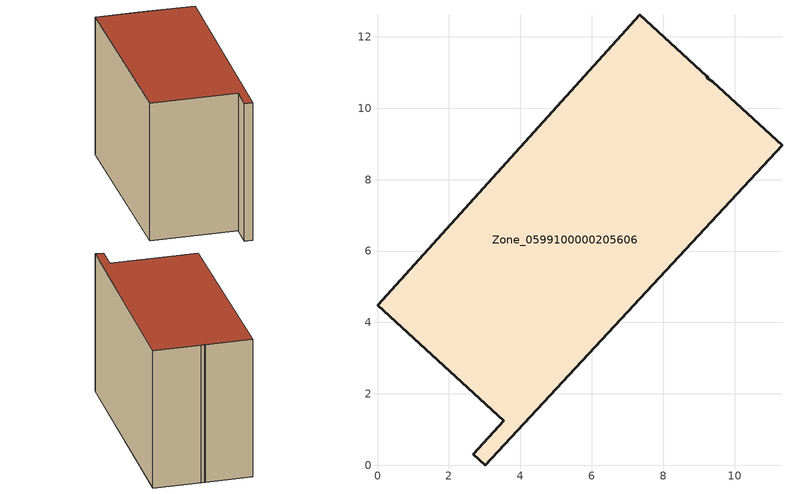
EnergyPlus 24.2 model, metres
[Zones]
Zone_0599100000205606
 floor ground (C_G): 2.68,0.31 3.54,1.25 0,4.49 7.35,12.62 9.23,10.89 9.26,10.83 9.4,10.74 11.33,8.96 3.02,0 z0
 wall outside (C_F): 3.54,1.25 2.68,0.31 3.02,0 11.33,8.96 9.4,10.74 9.26,10.83 9.23,10.89 7.35,12.62 0,4.49 3.54,1.25 z0:7.97
 roof outside (C_R): 9.26,10.83 9.23,10.89 7.35,12.62 0,4.49 3.54,1.25 2.68,0.31 3.02,0 11.33,8.96 9.4,10.74 z7.97
[BUILDING]
Pand.0599100000205606: North Axis=0; Terrain=City; Loads Convergence Tolerance Value=0.04; Temperature Convergence Tolerance Value=0.4; Solar Distribution=FullExterior; Maximum Number of Warmup Days=25; Minimum Number of Warmup Days=1
[Site:Location]
Rotterdam.The.Hague.AP_ZH_NLD Design_Conditions: Latitude=51.96; Longitude=4.45; Time Zone=1; Elevation=-4.5
[SITE:GROUNDTEMPERATURE:BUILDINGSURFACE]
18, 18, 18, 18, 18, 18, 18, 18, 18, 18, 18, 18
[MATERIAL] Thermal Absorptance=0.9; Solar Absorptance=0.7; Visible Absorptance=0.7
Name | Roughness | Thickness | Conductivity | Density | Specific Heat
G.TI.1975-1991 | MediumSmooth | 0.15 | 0.288461 | 540 | 1210
F.TI.1975-1991 | Rough | 0.3 | 0.230769 | 1920 | 840
R.TI.1975-1991 | MediumRough | 0.2 | 0.153846 | 1500 | 1000
[CONSTRUCTION]
C_G: G.TI.1975-1991
C_F: F.TI.1975-1991
C_R: R.TI.1975-1991
[ZONE]
Zone_0599100000205606: Type=1; Multiplier=1; Ceiling Height=Autocalculate; Volume=Autocalculate; Floor Area=autocalculate; Part of Total Floor Area=Yes
[ZONEINFILTRATION:DESIGNFLOWRATE]
Infil_Zone_0599100000205606: Zone or ZoneList or Space or SpaceList=Zone_0599100000205606; Schedule=AlwaysOn; Design Flow Rate Calculation Method=Flow/Area; Flow Rate per Floor Area=0.003; Constant Term Coefficient=1; Temperature Term Coefficient=0; Velocity Term Coefficient=0; Velocity Squared Term Coefficient=0
[HVACTEMPLATE:ZONE:IDEALLOADSAIRSYSTEM]
Zone_0599100000205606: Maximum Heating Supply Air Temperature=50; Minimum Cooling Supply Air Temperature=13; Maximum Heating Supply Air Humidity Ratio=0.0156; Minimum Cooling Supply Air Humidity Ratio=0.0077; Heating Limit=NoLimit; Cooling Limit=NoLimit; Dehumidification Control Type=ConstantSensibleHeatRatio; Cooling Sensible Heat Ratio=0.7; Dehumidification Setpoint=60; Humidification Control Type=None; Humidification Setpoint=30; Outdoor Air Method=None; Outdoor Air Flow Rate per Person=0.00944; Outdoor Air Flow Rate per Zone Floor Area=0; Outdoor Air Flow Rate per Zone=0; Demand Controlled Ventilation Type=None; Outdoor Air Economizer Type=NoEconomizer; Heat Recovery Type=None; Sensible Heat Recovery Effectiveness=0.7; Latent Heat Recovery Effectiveness=0.65
[ZONECONTROL:THERMOSTAT]
ThermostatControl_Zone_0599100000205606: Zone or ZoneList=Zone_0599100000205606; Control Type Schedule=DualSetpointControlType; Control 1=Thermostat_Zone_0599100000205606; Temperature Difference Between Cutout And Setpoint=0
[THERMOSTATSETPOINT:DUALSETPOINT]
Thermostat_Zone_0599100000205606: Heating Setpoint Temperature Schedule=HeatingSetpoint_Zone_0599100000205606; Cooling Setpoint Temperature Schedule=CoolingSetpoint_Zone_0599100000205606
[SCHEDULE:COMPACT]
HeatingSetpoint_Zone_0599100000205606: Through: 12/31, For: AllDays, Until: 24:00, 21
CoolingSetpoint_Zone_0599100000205606: Through: 12/31, For: AllDays, Until: 24:00, 24
DualSetpointControlType: Through: 12/31, For: AllDays, Until: 24:00, 4
AlwaysOn: Through: 12/31, For: AllDays, Until: 24:00, 1
